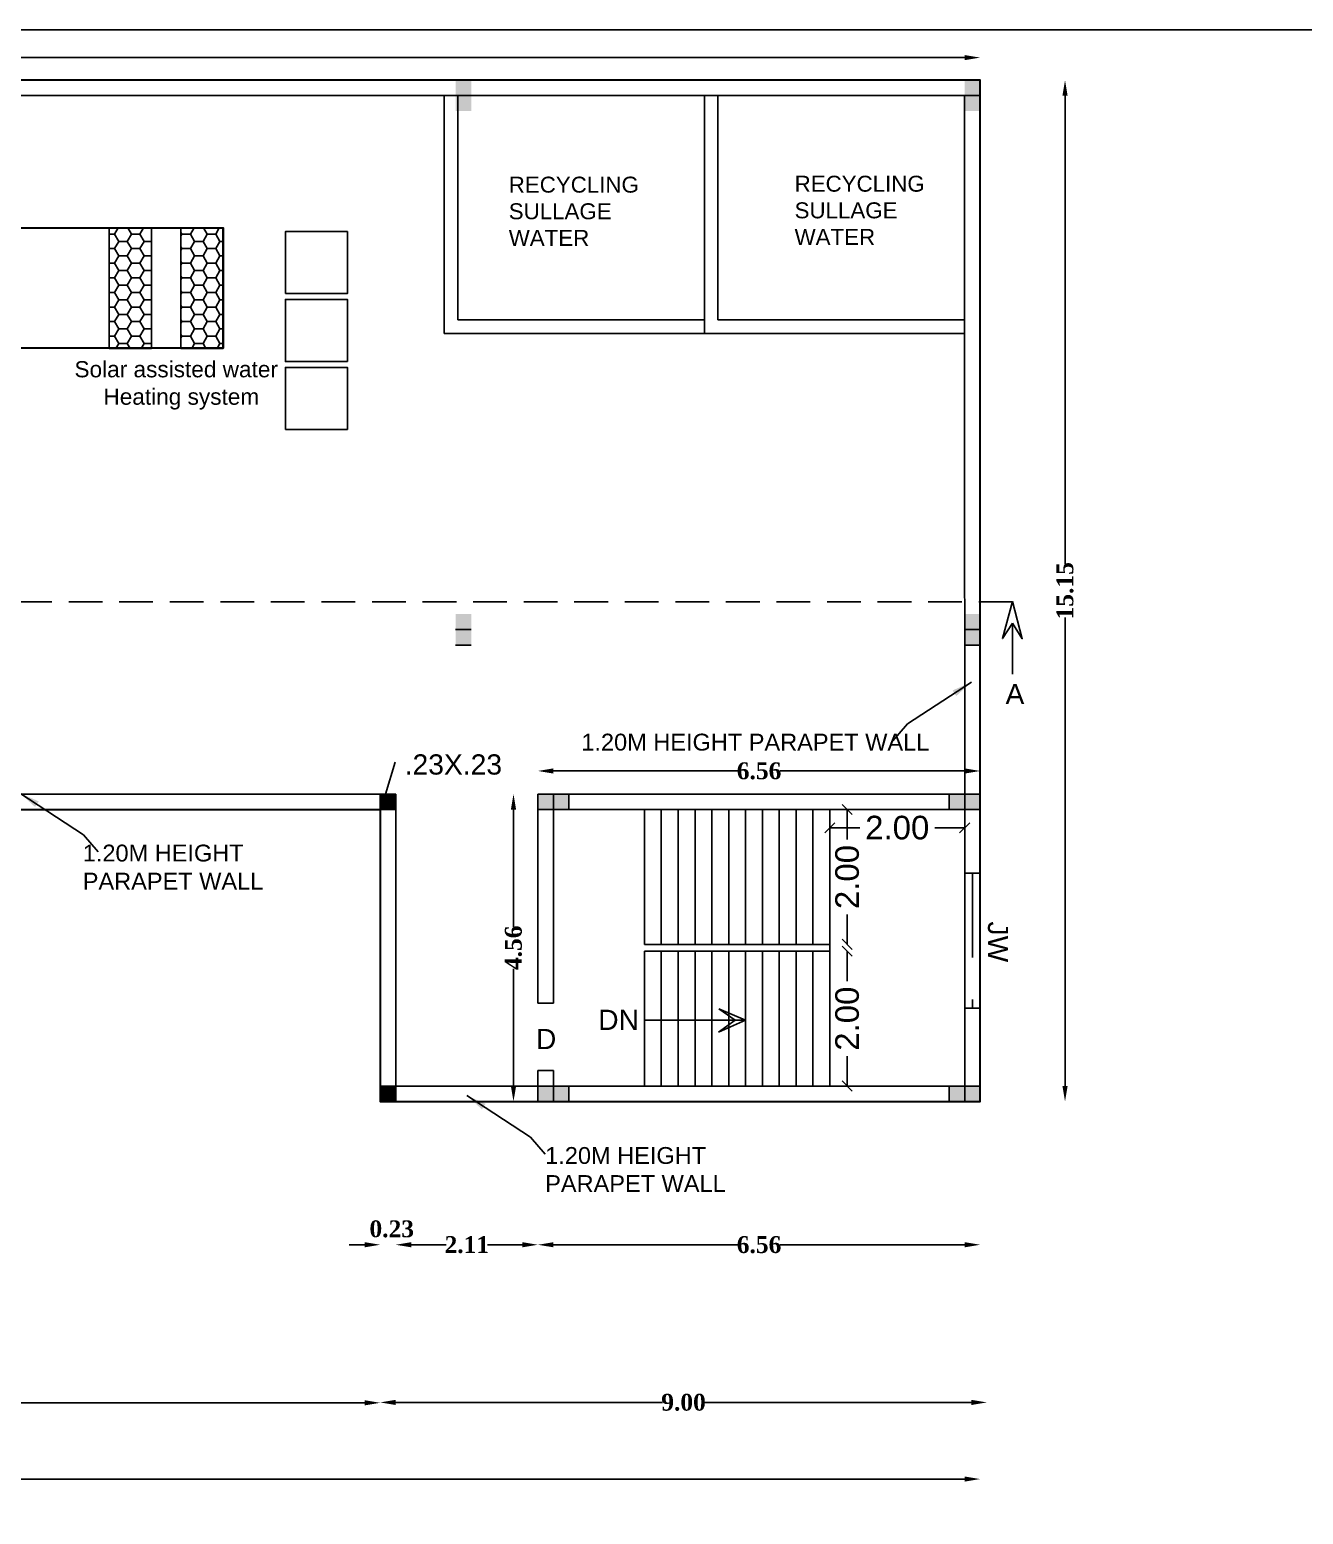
# Model space of a CAD drawing. Header units: metres. Extents: x 0 to 298, y 0 to 162.
# Drawn here: x 211.42 to 230.31, y 57.41 to 79.43 of the extents above; entities that cross this region are included whole.
import ezdxf

# ---------------------------------------------------------------- set-up
doc = ezdxf.new("R2010")
doc.units = ezdxf.units.M
doc.header["$MEASUREMENT"] = 0
doc.linetypes.add('DASHED', pattern=[0.75, 0.5, -0.25])
doc.layers.add('BLK_1_FLR_2_ROOF_AREA', color=7, linetype='Continuous', lineweight=30)
doc.layers.add('SOLAR_PANEL', color=1, linetype='Continuous', lineweight=13)
doc.styles.get("Standard").update_dxf_attribs({"font": 'arial.ttf', "height": 0.35})
doc.styles.add('working', font='timesbd.ttf', dxfattribs={"height": 0.25})
doc.dimstyles.new('CIVIL Mt.', dxfattribs={"dimscale": 0, "dimtxt": 0.23, "dimasz": 0.15, "dimexe": 0.18, "dimexo": 0.0625, "dimgap": 0.1, "dimtad": 0, "dimzin": 0, "dimdsep": 46, "dimtxsty": 'Standard', "dimblk": 'OBLIQUE', "dimcen": 0.09, "dimse1": 1, "dimse2": 1, "dimclrd": 253, "dimclrt": 4, "dimadec": 0, "dimazin": 0, "dimtfac": 1, "dimtofl": 0, "dimtmove": 1, "dimatfit": 1, "dimfxl": 0, "dimfrac": 2, "dimtolj": 1, "dimtzin": 0, "dimarcsym": 0})
doc.dimstyles.new('new model', dxfattribs={"dimtxt": 0.25, "dimasz": 0.23, "dimexe": 0.1, "dimexo": 0.1, "dimgap": 0, "dimtad": 0, "dimtoh": 1, "dimzin": 1, "dimdsep": 46, "dimtxsty": 'working', "dimcen": 0.09, "dimse1": 1, "dimse2": 1, "dimclrd": 8, "dimclre": 8, "dimclrt": 3, "dimadec": 1, "dimazin": 0, "dimtfac": 1, "dimtofl": 0, "dimtmove": 0, "dimatfit": 3, "dimfxl": 0, "dimtolj": 1, "dimtzin": 0, "dimlwd": -1, "dimlwe": -1, "dimarcsym": 0})
doc.dimstyles.get("Standard").update_dxf_attribs({"dimtxt": 0.35, "dimasz": 0.3, "dimexe": 0.1, "dimexo": 0.06, "dimgap": 0.2, "dimtad": 2, "dimzin": 0, "dimdsep": 46, "dimtxsty": 'Standard', "dimcen": 0.09, "dimadec": 0, "dimazin": 0, "dimtfac": 1, "dimtofl": 0, "dimtmove": 0, "dimatfit": 3, "dimfxl": 0, "dimtolj": 1, "dimtzin": 0, "dimarcsym": 0})
pattern_1 = [(0, (-243.82066, 31.36634), (0.1875, 0.108253175), [0.125, -0.25]), (120, (-243.82066, 31.36634), (-0.1875, 0.108253175), [0.125, -0.25]), (60, (-243.82066, 31.36634), (0, 0.21650635), [-0.25, 0.125])]

# ---------------------------------------------------------------- blocks, each defined once
blk = doc.blocks.new('*D34')
at = {"color": 8}
for p, q in [((173.683, 57.935), (199.081, 57.935)), ((225.29, 57.935), (199.892, 57.935))]:
    blk.add_line(p, q, dxfattribs=at)
at = {"color": 8, "lineweight": 35}
for points in [[(173.683, 57.973), (173.683, 57.897), (173.453, 57.935)], [(225.29, 57.973), (225.29, 57.897), (225.52, 57.935)]]:
    blk.add_solid(points, dxfattribs=at)
at = {"layer": 'Defpoints', "color": 0, "lineweight": 35}
for p in [(173.453, 63), (225.52, 63.107), (173.453, 57.935)]:
    blk.add_point(p, dxfattribs=at)
at = {"color": 3, "insert": (199.487, 57.935), "char_height": 0.25, "attachment_point": 5, "style": 'working'}
blk.add_mtext('\\A1;52.07', dxfattribs=at)
blk = doc.blocks.new('*D219')
at = {"color": 8}
for p, q in [((226.779, 78.453), (226.779, 71.506)), ((226.779, 63.764), (226.779, 70.711))]:
    blk.add_line(p, q, dxfattribs=at)
at = {"color": 8, "lineweight": 35}
for points in [[(226.741, 78.453), (226.817, 78.453), (226.779, 78.683)], [(226.741, 63.764), (226.817, 63.764), (226.779, 63.534)]]:
    blk.add_solid(points, dxfattribs=at)
at = {"layer": 'Defpoints', "color": 0, "lineweight": 35}
for p in [(225.519, 78.683), (225.519, 63.534), (226.779, 63.534)]:
    blk.add_point(p, dxfattribs=at)
at = {"color": 3, "insert": (226.779, 71.109), "char_height": 0.25, "attachment_point": 5, "rotation": 90, "style": 'working'}
blk.add_mtext('\\A1;15.15', dxfattribs=at)
blk = doc.blocks.new('*D35')
at = {"color": 8}
for p, q in [((174.583, 79.017), (199.531, 79.017)), ((225.289, 79.017), (200.342, 79.017))]:
    blk.add_line(p, q, dxfattribs=at)
at = {"color": 8, "lineweight": 35}
for points in [[(174.583, 79.055), (174.583, 78.979), (174.353, 79.017)], [(225.289, 79.055), (225.289, 78.979), (225.519, 79.017)]]:
    blk.add_solid(points, dxfattribs=at)
at = {"layer": 'Defpoints', "color": 0, "lineweight": 35}
for p in [(225.519, 79.017), (174.353, 78.809), (225.519, 78.809)]:
    blk.add_point(p, dxfattribs=at)
at = {"color": 3, "insert": (199.936, 79.017), "char_height": 0.25, "attachment_point": 5, "style": 'working'}
blk.add_mtext('\\A1;51.17', dxfattribs=at)
blk = doc.blocks.new('*D36')
at = {"color": 8}
for p, q in [((216.85, 59.072), (220.809, 59.072)), ((225.39, 59.072), (221.431, 59.072))]:
    blk.add_line(p, q, dxfattribs=at)
at = {"color": 8, "lineweight": 35}
for points in [[(216.85, 59.11), (216.85, 59.033), (216.62, 59.072)], [(225.39, 59.11), (225.39, 59.033), (225.62, 59.072)]]:
    blk.add_solid(points, dxfattribs=at)
at = {"layer": 'Defpoints', "color": 0, "lineweight": 35}
for p in [(216.62, 64.194), (225.62, 64.194), (225.62, 59.072)]:
    blk.add_point(p, dxfattribs=at)
at = {"color": 3, "insert": (221.12, 59.072), "char_height": 0.25, "attachment_point": 5, "style": 'working'}
blk.add_mtext('\\A1;9.00', dxfattribs=at)
blk = doc.blocks.new('*D220')
at = {"color": 8}
for p, q in [((219.19, 61.41), (221.929, 61.41)), ((225.29, 61.41), (222.551, 61.41))]:
    blk.add_line(p, q, dxfattribs=at)
at = {"color": 8, "lineweight": 35}
for points in [[(219.19, 61.448), (219.19, 61.372), (218.96, 61.41)], [(225.29, 61.448), (225.29, 61.372), (225.52, 61.41)]]:
    blk.add_solid(points, dxfattribs=at)
at = {"layer": 'Defpoints', "color": 0, "lineweight": 35}
for p in [(218.96, 63.534), (225.52, 63.534), (225.52, 61.41)]:
    blk.add_point(p, dxfattribs=at)
at = {"color": 3, "insert": (222.24, 61.41), "char_height": 0.25, "attachment_point": 5, "style": 'working'}
blk.add_mtext('\\A1;6.56', dxfattribs=at)
blk = doc.blocks.new('*D37')
at = {"color": 8}
for p, q in [((183.899, 59.066), (199.738, 59.066)), ((216.39, 59.066), (200.551, 59.066))]:
    blk.add_line(p, q, dxfattribs=at)
at = {"color": 8, "lineweight": 35}
for points in [[(183.899, 59.104), (183.899, 59.028), (183.669, 59.066)], [(216.39, 59.104), (216.39, 59.028), (216.62, 59.066)]]:
    blk.add_solid(points, dxfattribs=at)
at = {"layer": 'Defpoints', "color": 0, "lineweight": 35}
for p in [(216.62, 59.5), (183.669, 59.066), (216.62, 59.066)]:
    blk.add_point(p, dxfattribs=at)
at = {"color": 3, "insert": (200.145, 59.066), "char_height": 0.25, "attachment_point": 5, "style": 'working'}
blk.add_mtext('\\A1;32.95', dxfattribs=at)
blk = doc.blocks.new('*D225')
at = {"color": 8}
for p, q in [((217.079, 61.41), (217.6, 61.41)), ((218.73, 61.41), (218.21, 61.41))]:
    blk.add_line(p, q, dxfattribs=at)
at = {"color": 8, "lineweight": 35}
for points in [[(217.079, 61.448), (217.079, 61.372), (216.849, 61.41)], [(218.73, 61.448), (218.73, 61.372), (218.96, 61.41)]]:
    blk.add_solid(points, dxfattribs=at)
at = {"layer": 'Defpoints', "color": 0, "lineweight": 35}
for p in [(216.849, 63.534), (218.96, 63.534), (216.849, 61.41)]:
    blk.add_point(p, dxfattribs=at)
at = {"color": 3, "insert": (217.905, 61.41), "char_height": 0.25, "attachment_point": 5, "style": 'working'}
blk.add_mtext('\\A1;2.11', dxfattribs=at)
blk = doc.blocks.new('*D226')
at = {"color": 8}
for p, q in [((216.39, 61.41), (216.16, 61.41)), ((217.08, 61.41), (217.31, 61.41))]:
    blk.add_line(p, q, dxfattribs=at)
at = {"color": 8, "lineweight": 35}
for points in [[(216.39, 61.448), (216.39, 61.372), (216.62, 61.41)], [(217.08, 61.448), (217.08, 61.372), (216.85, 61.41)]]:
    blk.add_solid(points, dxfattribs=at)
at = {"layer": 'Defpoints', "color": 0, "lineweight": 35}
for p in [(216.62, 63.534), (216.85, 63.534), (216.62, 61.41)]:
    blk.add_point(p, dxfattribs=at)
at = {"color": 3, "insert": (216.791, 61.644), "char_height": 0.25, "attachment_point": 5, "style": 'working'}
blk.add_mtext('\\A1;0.23', dxfattribs=at)
blk = doc.blocks.new('_Oblique')
at = {"color": 0, "linetype": 'ByBlock', "lineweight": -2}
blk.add_line((-0.5, -0.5), (0.5, 0.5), dxfattribs=at)
blk = doc.blocks.new('*D39')
at = {"color": 253, "lineweight": -2, "ltscale": 0.25}
for p, q in [((223.29, 67.595), (223.733, 67.595)), ((225.29, 67.595), (224.847, 67.595))]:
    blk.add_line(p, q, dxfattribs=at)
at = {"layer": 'Defpoints', "color": 0, "lineweight": 35, "ltscale": 0.25}
for p in [(223.29, 67.799), (225.29, 67.799), (225.29, 67.595)]:
    blk.add_point(p, dxfattribs=at)
at = {"color": 253, "lineweight": -2, "ltscale": 0.25, "xscale": 0.15, "yscale": 0.15, "zscale": 0.15, "rotation": 180}
blk.add_blockref('_Oblique', (223.29, 67.595), dxfattribs=at)
at = {"color": 253, "lineweight": -2, "ltscale": 0.25, "xscale": 0.15, "yscale": 0.15, "zscale": 0.15}
blk.add_blockref('_Oblique', (225.29, 67.595), dxfattribs=at)
at = {"color": 4, "ltscale": 0.25, "insert": (224.29, 67.595), "char_height": 0.35, "attachment_point": 5}
blk.add_mtext('\\A1;2.00', dxfattribs=at)
blk = doc.blocks.new('*D40')
at = {"color": 253, "lineweight": -2, "ltscale": 0.25}
for p, q in [((223.548, 65.763), (223.548, 65.32)), ((223.548, 63.764), (223.548, 64.206))]:
    blk.add_line(p, q, dxfattribs=at)
at = {"layer": 'Defpoints', "color": 0, "lineweight": 35, "ltscale": 0.25}
for p in [(223.548, 65.763), (223.548, 63.764), (223.548, 63.764)]:
    blk.add_point(p, dxfattribs=at)
at = {"color": 253, "lineweight": -2, "ltscale": 0.25, "xscale": 0.15, "yscale": 0.15, "zscale": 0.15}
for p, rotation in [((223.548, 65.763), 90), ((223.548, 63.764), 270)]:
    blk.add_blockref('_Oblique', p, dxfattribs=dict(at, rotation=rotation))
at = {"color": 4, "ltscale": 0.25, "insert": (223.548, 64.763), "char_height": 0.35, "attachment_point": 5, "rotation": 90}
blk.add_mtext('\\A1;2.00', dxfattribs=at)
blk = doc.blocks.new('*D41')
at = {"color": 8}
for p, q in [((219.19, 68.437), (221.929, 68.437)), ((225.29, 68.437), (222.551, 68.437))]:
    blk.add_line(p, q, dxfattribs=at)
at = {"color": 8, "lineweight": 35}
for points in [[(219.19, 68.475), (219.19, 68.398), (218.96, 68.437)], [(225.29, 68.475), (225.29, 68.398), (225.52, 68.437)]]:
    blk.add_solid(points, dxfattribs=at)
at = {"layer": 'Defpoints', "color": 0, "lineweight": 35}
for p in [(225.52, 68.437), (218.96, 68.094), (225.52, 68.094)]:
    blk.add_point(p, dxfattribs=at)
at = {"color": 3, "insert": (222.24, 68.437), "char_height": 0.25, "attachment_point": 5, "style": 'working'}
blk.add_mtext('\\A1;6.56', dxfattribs=at)
blk = doc.blocks.new('*D42')
at = {"color": 8}
for p, q in [((218.597, 67.864), (218.597, 66.127)), ((218.597, 63.764), (218.597, 65.5))]:
    blk.add_line(p, q, dxfattribs=at)
at = {"color": 8, "lineweight": 35}
for points in [[(218.559, 67.864), (218.636, 67.864), (218.597, 68.094)], [(218.559, 63.764), (218.636, 63.764), (218.597, 63.534)]]:
    blk.add_solid(points, dxfattribs=at)
at = {"layer": 'Defpoints', "color": 0, "lineweight": 35}
for p in [(218.96, 68.094), (218.597, 63.534), (218.96, 63.534)]:
    blk.add_point(p, dxfattribs=at)
at = {"color": 3, "insert": (218.597, 65.814), "char_height": 0.25, "attachment_point": 5, "rotation": 90, "style": 'working'}
blk.add_mtext('\\A1;4.56', dxfattribs=at)
blk = doc.blocks.new('*D214')
at = {"color": 253, "lineweight": -2, "ltscale": 0.25}
for p, q in [((223.548, 67.864), (223.548, 67.421)), ((223.548, 65.865), (223.548, 66.307))]:
    blk.add_line(p, q, dxfattribs=at)
at = {"layer": 'Defpoints', "color": 0, "lineweight": 35, "ltscale": 0.25}
for p in [(223.548, 67.864), (223.548, 65.865), (223.548, 65.865)]:
    blk.add_point(p, dxfattribs=at)
at = {"color": 253, "lineweight": -2, "ltscale": 0.25, "xscale": 0.15, "yscale": 0.15, "zscale": 0.15}
for p, rotation in [((223.548, 67.864), 90), ((223.548, 65.865), 270)]:
    blk.add_blockref('_Oblique', p, dxfattribs=dict(at, rotation=rotation))
at = {"color": 4, "ltscale": 0.25, "insert": (223.548, 66.864), "char_height": 0.35, "attachment_point": 5, "rotation": 90}
blk.add_mtext('\\A1;2.00', dxfattribs=at)

msp = doc.modelspace()

# ---------------------------------------------------------------- hatches: boundary and pattern name
at = {"ltscale": 0.25}
for points in [[(217.9693, 78.68337), (217.7393, 78.68337), (217.7393, 78.45337), (217.7393, 78.22337), (217.9693, 78.22337)], [(225.5193, 78.68337), (225.2893, 78.68337), (225.2893, 78.45337), (225.2893, 78.22337), (225.5193, 78.22337)], [(217.9693, 70.76337), (217.7393, 70.76337), (217.7393, 70.53337), (217.7393, 70.30337), (217.9693, 70.30337)], [(225.5193, 70.76337), (225.2893, 70.76337), (225.2893, 70.53337), (225.2893, 70.30337), (225.5193, 70.30337)], [(216.84975, 68.09337), (216.61975, 68.09337), (216.61975, 67.86337), (216.84975, 67.86337), (216.84975, 67.91337)], [(218.96021, 68.09337), (218.96021, 67.86337), (219.42021, 67.86337), (219.42021, 68.09337)], [(225.06022, 68.09337), (225.06022, 67.86337), (225.52022, 67.86337), (225.52022, 68.09337)], [(216.84975, 63.76368), (216.61975, 63.76368), (216.61975, 63.53368), (216.84975, 63.53368), (216.84975, 63.58368)], [(218.96021, 63.76368), (218.96021, 63.53368), (219.42021, 63.53368), (219.42021, 63.76368)], [(225.06022, 63.76368), (225.06022, 63.53368), (225.52022, 63.53368), (225.52022, 63.76368)]]:
    msp.add_hatch(color=256, dxfattribs=at).paths.add_polyline_path(points)
h = msp.add_hatch()
h.set_pattern_fill('HONEY', color=256)
h.set_pattern_definition(pattern_1)
h.paths.add_polyline_path([(212.59936, 74.7039), (213.22824, 74.7039), (213.22824, 76.49283), (212.59936, 76.49283)])
h = msp.add_hatch()
h.set_pattern_fill('HONEY', color=256)
h.set_pattern_definition(pattern_1)
h.paths.add_polyline_path([(214.2925, 76.49283), (213.66362, 76.49283), (213.66362, 74.7039), (214.2925, 74.7039)])

# ---------------------------------------------------------------- linework, layer by layer
for p, q in [((174.353, 78.68337), (225.5193, 78.68337)), ((179.9693, 78.45337), (225.5193, 78.45337)), ((217.7693, 75.12587), (217.7693, 78.45337)), ((221.6293, 75.12587), (221.6293, 78.45337)), ((221.4293, 75.12587), (217.7693, 75.12587)), ((225.2893, 75.12587), (221.6293, 75.12587)), ((225.99814, 70.63092), (225.99814, 69.87418)), ((218.96021, 68.09368), (218.96021, 64.99368)), ((219.19021, 67.86368), (219.19021, 64.99368)), ((219.19021, 64.99368), (218.96021, 64.99368)), ((218.96021, 63.99368), (218.96021, 63.53368)), ((219.19021, 63.99368), (218.96021, 63.99368)), ((219.19021, 63.99368), (219.19021, 63.53368)), ((218.96021, 63.53368), (218.96021, 63.76368))]:
    msp.add_line(p, q)
for p, q in [((225.5193, 78.68337), (225.5193, 63.53368)), ((225.2893, 78.45337), (225.29028, 63.53368)), ((217.7393, 70.53337), (217.9693, 70.53337)), ((225.2893, 70.53337), (225.5193, 70.53337)), ((217.7393, 70.30337), (217.9693, 70.30337)), ((225.2893, 70.30337), (225.5193, 70.30337)), ((216.69975, 68.09337), (216.84161, 68.56807)), ((183.6693, 68.09337), (216.84975, 68.09337)), ((216.61975, 63.53368), (216.61975, 68.09337)), ((216.84975, 63.76368), (216.84975, 68.09361)), ((218.96021, 68.09368), (225.52021, 68.09368)), ((218.96021, 68.09337), (218.96021, 67.86337)), ((219.05975, 68.09337), (225.52022, 68.09337)), ((219.19021, 68.09401), (225.52021, 68.09368)), ((219.19021, 68.09337), (219.19021, 67.86337)), ((219.42021, 68.09337), (219.42021, 67.86337)), ((225.06022, 68.09337), (225.06022, 67.86337)), ((183.6693, 67.86337), (216.84944, 67.86337)), ((225.52021, 67.86368), (218.96021, 67.86368)), ((219.05975, 67.86337), (225.52022, 67.86337)), ((220.54021, 65.86368), (220.54021, 67.86368)), ((220.79021, 67.86368), (220.79021, 65.86368)), ((221.04021, 67.86368), (221.04021, 65.86368)), ((221.29021, 67.86368), (221.29021, 65.86368)), ((221.54021, 67.86368), (221.54021, 65.86368)), ((221.79021, 67.86368), (221.79021, 65.86368)), ((222.04021, 67.86368), (222.04021, 65.86368)), ((222.29021, 67.86368), (222.29021, 65.86368)), ((222.54021, 67.86368), (222.54021, 65.86368)), ((222.79021, 67.86368), (222.79021, 65.86368)), ((223.04021, 67.86368), (223.04021, 65.86368)), ((223.29021, 67.86368), (223.29021, 63.76368)), ((225.28975, 66.9212), (225.51975, 66.9212)), ((223.29021, 65.86368), (220.54021, 65.86368)), ((220.54021, 65.76368), (223.29021, 65.76368)), ((220.54021, 63.76368), (220.54021, 65.76368)), ((220.79021, 65.76368), (220.79021, 63.76368)), ((221.04021, 65.76368), (221.04021, 63.76368)), ((221.29021, 65.76368), (221.29021, 63.76368)), ((221.54021, 65.76368), (221.54021, 63.76368)), ((221.79021, 65.76368), (221.79021, 63.76368)), ((222.04021, 65.76368), (222.04021, 63.76368)), ((222.29021, 65.76368), (222.29021, 63.76368)), ((222.54021, 65.76368), (222.54021, 63.76368)), ((222.79021, 65.76368), (222.79021, 63.76368)), ((223.04021, 65.76368), (223.04021, 63.76368)), ((222.04021, 64.74065), (220.54007, 64.74065)), ((221.63826, 64.56198), (222.04021, 64.74065)), ((221.8876, 64.74065), (221.63826, 64.56198)), ((222.04021, 64.74065), (221.64167, 64.91064)), ((221.64167, 64.91064), (221.8876, 64.74065)), ((225.28975, 64.9212), (225.51975, 64.9212)), ((216.61975, 63.76368), (225.52022, 63.76368)), ((216.61975, 63.53368), (216.61975, 63.76368)), ((216.84975, 63.76368), (216.84975, 63.53368)), ((219.19021, 63.76368), (219.19021, 63.53368)), ((219.42021, 63.76368), (219.42021, 63.53368)), ((225.06022, 63.76368), (225.06022, 63.53368)), ((216.61944, 63.53368), (216.84944, 63.53368)), ((225.52022, 63.53368), (216.61975, 63.53368))]:
    msp.add_line(p, q, dxfattribs=at)
at = {"linetype": 'DASHED'}
msp.add_line((225.99929, 70.94475), (173.88677, 70.94475), dxfattribs=at)
at = {"linetype": 'DASHED', "ltscale": 2.5}
msp.add_line((225.40475, 66.9212), (225.40475, 64.9212), dxfattribs=at)
at = {"linetype": 'ByBlock'}
msp.add_lwpolyline([(170.45175, 79.43079), (249.08613, 79.43079), (249.08613, 8.35737), (170.45175, 8.35737)], close=True, dxfattribs=at)
for points in [[(225.2893, 74.92587), (217.5693, 74.92587), (217.5693, 78.45337), (225.2893, 78.45337)], [(212.59936, 76.49283), (213.22824, 76.49283), (213.22824, 74.7039), (212.59936, 74.7039)], [(212.59936, 74.7039), (212.59936, 76.49283), (213.22824, 76.49283), (213.22824, 74.7039)], [(212.59936, 76.49283), (213.22824, 76.49283), (213.22824, 74.7039), (212.59936, 74.7039)], [(213.66362, 76.49283), (214.2925, 76.49283), (214.2925, 74.7039), (213.66362, 74.7039)], [(213.66362, 74.7039), (213.66362, 76.49283), (214.2925, 76.49283), (214.2925, 74.7039)], [(213.66362, 74.7039), (214.2925, 74.7039), (214.2925, 76.49283), (213.66362, 76.49283)], [(215.21463, 75.51602), (216.13463, 75.51602), (216.13463, 76.43602), (215.21463, 76.43602)], [(216.13463, 74.50928), (215.21463, 74.50928), (215.21463, 75.42928), (216.13463, 75.42928)], [(215.21463, 73.50253), (216.13463, 73.50253), (216.13463, 74.42253), (215.21463, 74.42253)]]:
    msp.add_lwpolyline(points, close=True)
for points in [[(221.4293, 74.92587), (221.4293, 78.45337), (221.4293, 74.92587)], [(226.00047, 70.9491), (225.85132, 70.39917), (225.99814, 70.63092)], [(225.99814, 70.94911), (226.14326, 70.3981), (225.99814, 70.63092)]]:
    msp.add_lwpolyline(points)
at = {"layer": 'BLK_1_FLR_2_ROOF_AREA', "color": 54, "lineweight": 30}
msp.add_lwpolyline([(173.4533, 59.94837), (183.6696, 59.94837), (183.6696, 67.86337), (216.62036, 67.86339), (216.61974, 63.53367), (225.52018, 63.53371), (225.51957, 78.68343), (173.4533, 78.68337)], close=True, dxfattribs=at)
at = {"layer": 'SOLAR_PANEL', "color": 3, "lineweight": 35}
msp.add_lwpolyline([(204.78627, 76.49283), (214.2925, 76.48776), (214.2925, 74.70897), (204.78627, 74.71403)], close=True, dxfattribs=at)

# ---------------------------------------------------------------- texts
for s, height, p in [('Solar assisted water', 0.24, (212.08443, 74.27514)), ('Heating system', 0.24, (212.51414, 73.86826)), ('1.20M HEIGHT PARAPET WALL', 0.25, (219.60372, 68.73966))]:
    msp.add_text(s, height=height).set_placement(p)
at = {"attachment_point": 1}
for s, insert, char_height, width in [('RECYCLING SULLAGE WATER', (218.52679, 77.25105), 0.2367961, 2.1416018), ('RECYCLING SULLAGE WATER', (222.76751, 77.26491), 0.2367961, 2.1416018), ('1.20M HEIGHT \\PPARAPET WALL', (212.20748, 67.34435), 0.25, 5.652276), ('1.20M HEIGHT \\PPARAPET WALL', (219.06744, 62.85885), 0.25, 5.652276)]:
    msp.add_mtext(s, dxfattribs=dict(at, insert=insert, char_height=char_height, width=width))
at = {"ltscale": 0.25, "char_height": 0.3, "width": 341.4821849, "attachment_point": 1}
for s, insert in [('\\A1;A', (225.89643, 69.72786)), ('\\A1;.23X.23', (216.98281, 68.68328)), ('\\A1;DN', (219.85361, 64.89587)), ('\\A1;D', (218.92958, 64.61143))]:
    msp.add_mtext(s, dxfattribs=dict(at, insert=insert))
at = {"ltscale": 0.25, "insert": (225.93549, 66.20475), "char_height": 0.3, "width": 341.4821849, "attachment_point": 1, "rotation": 270}
msp.add_mtext('\\A1;JW', dxfattribs=at)

# ---------------------------------------------------------------- dimensions: what is measured, and where the dimension line sits
for p1, p2, distance, picture, middle in [((174.353, 78.80864), (225.5193, 78.80864), 0.2082, '*D35', (199.93615, 79.01683)), ((225.5193, 78.68337), (225.5193, 63.53368), 1.25982, '*D219', (226.77912, 71.10853))]:
    dim = msp.add_aligned_dim(p1=p1, p2=p2, distance=distance, dimstyle='new model', override={"dimpost": '\\X'})
    dim.commit()
    dim.dimension.update_dxf_attribs({"geometry": picture, "text_midpoint": middle})
for base, p1, p2, picture, middle in [((225.52021, 68.4367), (218.96021, 68.09368), (225.52021, 68.09368), '*D41', (222.24021, 68.4367)), ((225.61975, 59.0716), (216.61975, 64.1938), (225.61975, 64.1938), '*D36', (221.11975, 59.0716)), ((216.84944, 61.40995), (218.96021, 63.53368), (216.84944, 63.53368), '*D225', (217.90482, 61.40995)), ((225.52022, 61.40995), (218.96021, 63.53368), (225.52022, 63.53368), '*D220', (222.24021, 61.40995)), ((173.453, 57.93516), (225.52022, 63.10732), (173.453, 63.00001), '*D34', (199.48661, 57.93516)), ((216.61975, 59.06615), (183.6693, 59.06615), (216.61975, 59.49996), '*D37', (200.14452, 59.06615))]:
    dim = msp.add_linear_dim(base=base, p1=p1, p2=p2, dimstyle='new model', override={"dimpost": '\\X'})
    dim.commit()
    dim.dimension.update_dxf_attribs({"geometry": picture, "text_midpoint": middle})
dim = msp.add_linear_dim(base=(218.59732, 63.53368), p1=(218.96021, 68.09368), p2=(218.96021, 63.53368), angle=90, dimstyle='new model', override={"dimpost": '\\X'})
dim.commit()
dim.dimension.update_dxf_attribs({"geometry": '*D42', "text_midpoint": (218.59732, 65.81368)})
at = {"ltscale": 0.25}
for p1, p2, distance, picture, middle in [((223.29021, 67.79874), (225.29021, 67.79874), -0.20401, '*D39', (224.29021, 67.59473)), ((223.54829, 67.86368), (223.54829, 65.86468), 0, '*D214', (223.54829, 66.86418)), ((223.54829, 65.76268), (223.54829, 63.76368), 0, '*D40', (223.54829, 64.76318))]:
    dim = msp.add_aligned_dim(p1=p1, p2=p2, distance=distance, dimstyle='CIVIL Mt.', override={"dimscale": 1}, dxfattribs=at)
    dim.commit()
    dim.dimension.update_dxf_attribs({"geometry": picture, "text_midpoint": middle})
dim = msp.add_linear_dim(base=(216.61975, 61.40995), p1=(216.84975, 63.53368), p2=(216.61975, 63.53368), dimstyle='new model', override={"dimpost": '\\X', "dimtmove": 2})
dim.commit()
dim.dimension.update_dxf_attribs({"geometry": '*D226', "text_midpoint": (216.79139, 61.64423), "dimtype": 160})

# ---------------------------------------------------------------- leaders
for points in [[(225.38923, 69.75383), (224.44446, 69.13691), (224.2268, 68.88412)], [(211.27579, 68.10852), (212.22056, 67.4916), (212.43822, 67.23881)], [(217.90575, 63.62302), (218.85052, 63.0061), (219.06818, 62.75331)]]:
    msp.add_leader(points, dimstyle='Standard', override={"dimscale": 0.1, "dimtxt": 3, "dimasz": 3, "dimexe": 1, "dimexo": 1, "dimgap": 1, "dimtad": 0, "dimtih": 0, "dimtoh": 0, "dimdec": 2, "dimzin": 8, "dimclrd": 8, "dimclre": 8, "dimclrt": 3, "dimtdec": 2, "dimfxlon": 1})

doc.saveas('drawing.dxf')
